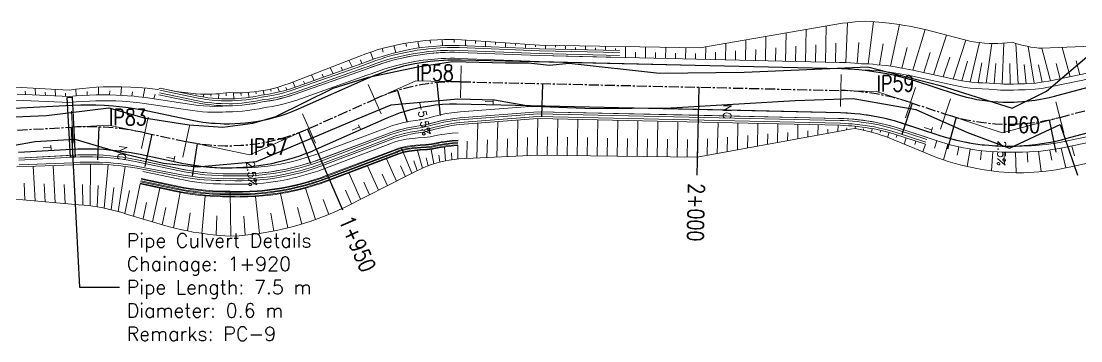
# Model space of a CAD drawing. Extents: x 337736 to 342003, y 3067251 to 3069533.
# Drawn here: x 339332.7 to 339465, y 3068164.4 to 3068204.3 of the extents above; entities that cross this region are included whole.
import ezdxf
from ezdxf.enums import TextEntityAlignment as Align

# ---------------------------------------------------------------- set-up
doc = ezdxf.new("R2010")
doc.units = 0
doc.header["$MEASUREMENT"] = 0
doc.linetypes.add('Center', pattern=[2, 1.25, -0.25, 0.25, -0.25])
for name, color, linetype, lineweight in [('BEC', 3, 'Continuous', 13), ('BES', 3, 'Continuous', 13), ('Breast Wall', 6, 'Continuous', 9), ('CFHatchLines', 4, 'Continuous', 0), ('Chainage', 7, 'Continuous', 25), ('Drain', 3, 'Continuous', 9), ('IP_Line', 150, 'Continuous', 9), ('LeftRoadExtreme', 7, 'Continuous', 13), ('PC_Callout', 6, 'Continuous', 30), ('PipeCulvert', 6, 'Continuous', 30), ('RC', 9, 'Center', 30), ('RightRoadExtreme', 7, 'Continuous', 13), ('Road Width', 6, 'Continuous', 25), ('Shoulder', 30, 'Continuous', 15)]:
    doc.layers.add(name, color=color, linetype=linetype, lineweight=lineweight)
for name, color, linetype in [('IPName', 7, 'Continuous'), ('RoadEdge', 51, 'Continuous'), ('Super-Elevation', 1, 'Continuous')]:
    doc.layers.add(name, color=color, linetype=linetype)
doc.styles.get("Standard").update_dxf_attribs({"font": 'simplex.shx'})
doc.dimstyles.new('Dimension_PC_Callout', dxfattribs={"dimtxt": 1.75, "dimasz": 1.75, "dimexe": 0.18, "dimexo": 0.0625, "dimgap": 0.875, "dimtad": 0, "dimdec": 4, "dimzin": 0, "dimdsep": 46, "dimtxsty": 'Standard', "dimcen": 0.09, "dimadec": 0, "dimazin": 0, "dimtfac": 1, "dimtdec": 4, "dimtofl": 0, "dimtmove": 0, "dimatfit": 3, "dimfxl": 1, "dimtolj": 1, "dimtzin": 0, "dimarcsym": 0})

msp = doc.modelspace()

# ---------------------------------------------------------------- linework, layer by layer
at = {"layer": 'BEC'}
for points in [[(339387.65, 3068198.78), (339387.56, 3068194.78)], [(339435.1, 3068197.69), (339435, 3068193.69)], [(339376.03, 3068196.44), (339377.66, 3068192.79)], [(339444.38, 3068196.08), (339443.13, 3068192.29)], [(339448.77, 3068194.64), (339447.51, 3068190.84)], [(339461.9, 3068194.26), (339462.93, 3068190.39)], [(339338.95, 3068193.11), (339339.16, 3068189.11)], [(339348.52, 3068192.37), (339347.7, 3068188.45)], [(339367.81, 3068192.78), (339369.43, 3068189.12)], [(339353.7, 3068191.28), (339352.88, 3068187.36)]]:
    msp.add_lwpolyline(points, dxfattribs=at)
at = {"layer": 'BES'}
for points in [[(339387.65, 3068198.78), (339387.56, 3068194.78)], [(339435.1, 3068197.69), (339435, 3068193.69)], [(339376.03, 3068196.44), (339377.66, 3068192.79)], [(339444.38, 3068196.08), (339443.13, 3068192.29)], [(339448.77, 3068194.64), (339447.51, 3068190.84)], [(339461.9, 3068194.26), (339462.93, 3068190.39)], [(339338.95, 3068193.11), (339339.16, 3068189.11)], [(339348.52, 3068192.37), (339347.7, 3068188.45)], [(339367.81, 3068192.78), (339369.43, 3068189.12)], [(339353.7, 3068191.28), (339352.88, 3068187.36)]]:
    msp.add_lwpolyline(points, dxfattribs=at)
at = {"layer": 'Breast Wall'}
for points in [[(339347.86, 3068185.57), (339352.27, 3068184.64), (339353.14, 3068184.47), (339353.72, 3068184.37), (339354.61, 3068184.24), (339355.2, 3068184.17), (339355.79, 3068184.11), (339356.68, 3068184.05), (339357.58, 3068184.01), (339358.17, 3068184), (339358.77, 3068184), (339359.36, 3068183.98), (339360.26, 3068183.98), (339361.16, 3068184), (339362.05, 3068184.05), (339362.95, 3068184.13), (339363.55, 3068184.2), (339364.44, 3068184.32), (339365.03, 3068184.42), (339365.92, 3068184.59), (339366.51, 3068184.72), (339367.1, 3068184.85), (339367.69, 3068185.01), (339368.56, 3068185.26), (339369.14, 3068185.44), (339369.72, 3068185.63), (339370.29, 3068185.83), (339379.05, 3068189.14), (339379.28, 3068189.23), (339379.82, 3068189.41), (339380.2, 3068189.49), (339380.77, 3068189.59), (339381.52, 3068189.7), (339382.28, 3068189.77), (339383.03, 3068189.82), (339383.77, 3068189.91), (339384.67, 3068190.1), (339385.22, 3068190.19), (339385.58, 3068190.25), (339386.14, 3068190.31), (339386.51, 3068190.35), (339387.25, 3068190.4)], [(339347.53, 3068184.01), (339351.94, 3068183.08), (339352.85, 3068182.9), (339353.47, 3068182.8), (339354.4, 3068182.66), (339355.03, 3068182.59), (339355.65, 3068182.53), (339356.28, 3068182.48), (339357.22, 3068182.43), (339357.84, 3068182.41), (339358.78, 3068182.4), (339359.41, 3068182.39), (339360.04, 3068182.38), (339360.99, 3068182.4), (339361.93, 3068182.45), (339362.88, 3068182.53), (339363.5, 3068182.59), (339364.45, 3068182.71), (339365.07, 3068182.81), (339365.7, 3068182.92), (339366.63, 3068183.11), (339367.25, 3068183.25), (339368.17, 3068183.49), (339368.79, 3068183.66), (339369.4, 3068183.85), (339370.01, 3068184.05), (339370.91, 3068184.37), (339379.92, 3068187.77), (339380.42, 3068187.94), (339381.12, 3068188.06), (339381.82, 3068188.16), (339382.51, 3068188.22), (339383.38, 3068188.26), (339384.05, 3068188.34), (339384.87, 3068188.52), (339385.54, 3068188.63), (339385.88, 3068188.68), (339386.38, 3068188.74), (339386.72, 3068188.77), (339387.23, 3068188.81)], [(339347.55, 3068184.11), (339352.26, 3068183.12), (339352.87, 3068183), (339353.49, 3068182.9), (339354.41, 3068182.76), (339355.04, 3068182.69), (339355.66, 3068182.63), (339356.59, 3068182.56), (339357.53, 3068182.52), (339360.04, 3068182.48), (339360.98, 3068182.5), (339361.92, 3068182.55), (339362.86, 3068182.62), (339363.49, 3068182.69), (339364.43, 3068182.81), (339365.05, 3068182.91), (339365.67, 3068183.02), (339366.6, 3068183.21), (339367.53, 3068183.42), (339368.15, 3068183.58), (339368.76, 3068183.76), (339369.36, 3068183.94), (339370.27, 3068184.24), (339370.87, 3068184.46), (339379.66, 3068187.78), (339380.05, 3068187.92), (339380.39, 3068188.03), (339381.09, 3068188.16), (339381.79, 3068188.25), (339382.48, 3068188.32), (339383.35, 3068188.36), (339384.03, 3068188.44), (339384.86, 3068188.62), (339385.7, 3068188.76), (339386.55, 3068188.86), (339387.23, 3068188.9)], [(339347.59, 3068184.3), (339352, 3068183.38), (339352.91, 3068183.2), (339353.52, 3068183.09), (339354.44, 3068182.96), (339355.06, 3068182.88), (339355.68, 3068182.82), (339356.61, 3068182.75), (339357.54, 3068182.71), (339358.16, 3068182.7), (339358.78, 3068182.7), (339359.71, 3068182.68), (339360.34, 3068182.69), (339361.27, 3068182.71), (339361.9, 3068182.75), (339362.83, 3068182.82), (339363.77, 3068182.92), (339364.39, 3068183.01), (339365.32, 3068183.16), (339366.24, 3068183.33), (339366.86, 3068183.47), (339367.78, 3068183.69), (339368.39, 3068183.86), (339368.99, 3068184.04), (339369.6, 3068184.23), (339370.2, 3068184.43), (339370.79, 3068184.64), (339379.58, 3068187.96), (339379.8, 3068188.05), (339380.31, 3068188.21), (339381.02, 3068188.34), (339381.73, 3068188.44), (339382.61, 3068188.52), (339383.31, 3068188.55), (339383.99, 3068188.63), (339384.83, 3068188.81), (339385.17, 3068188.88), (339385.68, 3068188.96), (339386.03, 3068189), (339386.54, 3068189.06), (339387.23, 3068189.1)], [(339347.62, 3068184.4), (339352.02, 3068183.47), (339352.92, 3068183.29), (339353.53, 3068183.19), (339354.15, 3068183.1), (339355.07, 3068182.98), (339355.68, 3068182.92), (339356.61, 3068182.85), (339357.54, 3068182.81), (339358.16, 3068182.8), (339358.78, 3068182.8), (339359.4, 3068182.79), (339360.33, 3068182.79), (339361.27, 3068182.81), (339362.2, 3068182.87), (339363.13, 3068182.95), (339363.75, 3068183.02), (339364.37, 3068183.11), (339364.99, 3068183.2), (339365.91, 3068183.37), (339366.53, 3068183.5), (339367.14, 3068183.64), (339367.75, 3068183.79), (339368.36, 3068183.95), (339369.26, 3068184.22), (339369.86, 3068184.42), (339370.75, 3068184.73), (339379.3, 3068187.96), (339379.76, 3068188.14), (339380.27, 3068188.31), (339380.98, 3068188.44), (339381.52, 3068188.51), (339381.87, 3068188.56), (339382.58, 3068188.62), (339383.29, 3068188.65), (339383.98, 3068188.73), (339384.48, 3068188.84), (339384.99, 3068188.94), (339385.85, 3068189.08), (339386.54, 3068189.15), (339387.23, 3068189.2)], [(339347.66, 3068184.6), (339352.06, 3068183.67), (339352.96, 3068183.49), (339353.57, 3068183.39), (339354.17, 3068183.3), (339354.78, 3068183.22), (339355.7, 3068183.12), (339356.62, 3068183.05), (339357.55, 3068183.01), (339358.16, 3068183), (339358.78, 3068183), (339359.7, 3068182.98), (339360.32, 3068182.98), (339361.25, 3068183.01), (339362.17, 3068183.06), (339362.79, 3068183.12), (339363.72, 3068183.22), (339364.64, 3068183.35), (339365.25, 3068183.45), (339365.87, 3068183.56), (339366.48, 3068183.69), (339367.39, 3068183.9), (339367.99, 3068184.06), (339368.89, 3068184.32), (339369.49, 3068184.5), (339370.09, 3068184.71), (339370.68, 3068184.92), (339379.45, 3068188.23), (339379.68, 3068188.32), (339380.2, 3068188.49), (339380.92, 3068188.62), (339381.46, 3068188.7), (339381.82, 3068188.75), (339382.53, 3068188.81), (339383.25, 3068188.85), (339383.94, 3068188.93), (339384.45, 3068189.04), (339384.97, 3068189.14), (339385.31, 3068189.2), (339385.83, 3068189.28), (339386.53, 3068189.35), (339387.24, 3068189.4)], [(339347.68, 3068184.69), (339351.84, 3068183.82), (339352.98, 3068183.59), (339353.58, 3068183.49), (339354.19, 3068183.4), (339354.8, 3068183.32), (339355.71, 3068183.22), (339356.63, 3068183.15), (339357.55, 3068183.11), (339358.16, 3068183.1), (339358.78, 3068183.1), (339359.39, 3068183.08), (339360.31, 3068183.08), (339361.24, 3068183.11), (339362.16, 3068183.16), (339362.78, 3068183.21), (339363.7, 3068183.32), (339364.62, 3068183.44), (339365.23, 3068183.55), (339365.84, 3068183.66), (339366.45, 3068183.79), (339367.36, 3068184), (339367.96, 3068184.15), (339368.56, 3068184.32), (339369.46, 3068184.6), (339370.05, 3068184.8), (339370.64, 3068185.01), (339379.41, 3068188.33), (339379.81, 3068188.47), (339380.16, 3068188.58), (339380.88, 3068188.72), (339381.61, 3068188.82), (339381.97, 3068188.86), (339382.51, 3068188.91), (339383.22, 3068188.94), (339383.92, 3068189.02), (339384.78, 3068189.21), (339385.13, 3068189.27), (339385.83, 3068189.38), (339386.53, 3068189.45), (339387.24, 3068189.5)]]:
    msp.add_lwpolyline(points, dxfattribs=at)
at = {"layer": 'CFHatchLines'}
for p, q in [((339433.14, 3068199.23), (339433.25, 3068203.74)), ((339435.7, 3068199.17), (339435.9, 3068204.16)), ((339438.49, 3068199), (339439.15, 3068204.29)), ((339441.28, 3068198.72), (339442.38, 3068203.93)), ((339385.31, 3068201.28), (339385.27, 3068202.04)), ((339386.78, 3068201.68), (339386.78, 3068202.04)), ((339425.64, 3068199.4), (339425.71, 3068202.45)), ((339428.14, 3068199.35), (339428.22, 3068202.88)), ((339430.64, 3068199.29), (339430.73, 3068203.31)), ((339444.07, 3068198.23), (339445.58, 3068203.29)), ((339446.63, 3068197.66), (339448.27, 3068202.61)), ((339377.89, 3068200.48), (339377.75, 3068200.92)), ((339379.46, 3068200.43), (339379.23, 3068201.3)), ((339380.82, 3068201.18), (339380.73, 3068201.6)), ((339382.37, 3068201), (339382.24, 3068201.82)), ((339383.79, 3068201.58), (339383.75, 3068201.97)), ((339388.18, 3068201.27), (339388.19, 3068201.97)), ((339389.43, 3068201.56), (339389.44, 3068201.89)), ((339390.67, 3068201.17), (339390.69, 3068201.81)), ((339391.93, 3068201.42), (339391.94, 3068201.73)), ((339393.17, 3068201.07), (339393.19, 3068201.65)), ((339394.43, 3068201.29), (339394.43, 3068201.56)), ((339395.67, 3068200.97), (339395.68, 3068201.48)), ((339396.93, 3068201.16), (339396.93, 3068201.4)), ((339398.17, 3068200.89), (339398.18, 3068201.35)), ((339399.43, 3068201.1), (339399.43, 3068201.33)), ((339400.67, 3068200.83), (339400.68, 3068201.31)), ((339401.92, 3068200.8), (339401.93, 3068201.05)), ((339403.17, 3068200.77), (339403.18, 3068201.27)), ((339404.42, 3068200.74), (339404.42, 3068201)), ((339405.67, 3068200.71), (339405.68, 3068201.23)), ((339406.92, 3068200.69), (339406.92, 3068200.95)), ((339408.15, 3068199.81), (339408.18, 3068201.19)), ((339410.65, 3068199.75), (339410.68, 3068201.15)), ((339413.15, 3068199.69), (339413.18, 3068201.1)), ((339415.65, 3068199.63), (339415.68, 3068201.06)), ((339418.15, 3068199.58), (339418.18, 3068201.16)), ((339420.65, 3068199.52), (339420.69, 3068201.59)), ((339423.15, 3068199.46), (339423.2, 3068202.02)), ((339424.39, 3068199.43), (339424.43, 3068200.83)), ((339426.89, 3068199.38), (339426.93, 3068201.02)), ((339429.39, 3068199.32), (339429.44, 3068201.21)), ((339431.89, 3068199.26), (339431.94, 3068201.39)), ((339434.39, 3068199.2), (339434.45, 3068201.58)), ((339437.09, 3068199.08), (339437.31, 3068201.69)), ((339439.89, 3068198.89), (339440.33, 3068201.52)), ((339442.68, 3068198.49), (339443.33, 3068201.07)), ((339449.09, 3068197.12), (339450.69, 3068201.99)), ((339451.2, 3068196.75), (339452.39, 3068201.67)), ((339453.22, 3068196.62), (339453.91, 3068201.56)), ((339455.22, 3068196.5), (339455.41, 3068201.6)), ((339457.22, 3068196.52), (339456.91, 3068201.57)), ((339459.23, 3068196.6), (339458.48, 3068201.18)), ((339461.24, 3068196.89), (339460.16, 3068200.97)), ((339463.7, 3068197.4), (339462.72, 3068201.07)), ((339374, 3068198.63), (339373.62, 3068199.47)), ((339375.23, 3068199.06), (339375.04, 3068199.51)), ((339376.63, 3068199.57), (339376.29, 3068200.47)), ((339409.4, 3068199.78), (339409.41, 3068200.47)), ((339411.9, 3068199.72), (339411.91, 3068200.42)), ((339414.4, 3068199.66), (339414.41, 3068200.37)), ((339416.9, 3068199.6), (339416.91, 3068200.32)), ((339419.4, 3068199.55), (339419.42, 3068200.46)), ((339421.9, 3068199.49), (339421.92, 3068200.65)), ((339445.41, 3068197.94), (339446.23, 3068200.43)), ((339447.86, 3068197.39), (339448.67, 3068199.84)), ((339371.64, 3068197.79), (339371.29, 3068198.57)), ((339372.82, 3068198.21), (339372.64, 3068198.61)), ((339450.18, 3068196.9), (339450.9, 3068199.34)), ((339452.21, 3068196.66), (339452.68, 3068199.13)), ((339454.22, 3068196.56), (339454.44, 3068199.06)), ((339456.22, 3068196.48), (339456.19, 3068199.08)), ((339458.22, 3068196.54), (339457.95, 3068198.94)), ((339460.23, 3068196.72), (339459.77, 3068198.89)), ((339462.47, 3068197.15), (339461.95, 3068199.08)), ((339464.92, 3068197.65), (339464.46, 3068199.39)), ((339366.91, 3068196.11), (339366.62, 3068196.76)), ((339368.09, 3068196.53), (339367.94, 3068196.87)), ((339369.27, 3068196.95), (339368.95, 3068197.66)), ((339370.45, 3068197.37), (339370.29, 3068197.74)), ((339333.2, 3068195.19), (339333.17, 3068195.61)), ((339334.45, 3068195.13), (339334.41, 3068195.96)), ((339335.71, 3068195.07), (339335.68, 3068195.48)), ((339336.96, 3068195.01), (339336.92, 3068195.83)), ((339339.53, 3068195.01), (339339.5, 3068195.85)), ((339340.92, 3068195.11), (339340.92, 3068195.56)), ((339342.31, 3068195.15), (339342.35, 3068196.1)), ((339343.71, 3068195.15), (339343.74, 3068195.65)), ((339345.11, 3068195.1), (339345.22, 3068196.15)), ((339346.51, 3068195), (339346.58, 3068195.54)), ((339347.9, 3068194.84), (339348.11, 3068195.98)), ((339350.79, 3068195.82), (339350.79, 3068195.82)), ((339352.01, 3068195.57), (339352.01, 3068195.57)), ((339353.23, 3068195.31), (339353.26, 3068195.43)), ((339361.13, 3068194.82), (339361.04, 3068195.45)), ((339362.02, 3068195.26), (339361.97, 3068195.55)), ((339363.02, 3068195.14), (339362.89, 3068195.69)), ((339363.89, 3068195.59), (339363.8, 3068195.87)), ((339364.92, 3068195.51), (339364.71, 3068196.1)), ((339365.87, 3068195.76), (339365.74, 3068196.07)), ((339338.21, 3068194.95), (339338.19, 3068195.36)), ((339349.26, 3068194.65), (339349.39, 3068195.24)), ((339354.48, 3068195.17), (339354.51, 3068195.29)), ((339355.41, 3068194.87), (339355.47, 3068195.24)), ((339356.38, 3068194.99), (339356.41, 3068195.24)), ((339357.31, 3068194.67), (339357.35, 3068195.29)), ((339358.27, 3068195.02), (339358.27, 3068195.38)), ((339359.22, 3068194.65), (339359.19, 3068195.41)), ((339360.15, 3068195.06), (339360.12, 3068195.41)), ((339389.71, 3068191.6), (339389.61, 3068187.27)), ((339392.21, 3068191.79), (339392.11, 3068187.39)), ((339394.72, 3068191.98), (339394.61, 3068187.51)), ((339397.22, 3068192.18), (339397.12, 3068187.63)), ((339399.72, 3068192.12), (339399.62, 3068187.6)), ((339402.22, 3068192.07), (339402.12, 3068187.57)), ((339404.72, 3068192.02), (339404.62, 3068187.54)), ((339407.22, 3068191.96), (339407.12, 3068187.5)), ((339409.72, 3068191.91), (339409.61, 3068187.47)), ((339412.22, 3068191.85), (339412.11, 3068187.44)), ((339414.72, 3068191.8), (339414.61, 3068187.41)), ((339417.22, 3068191.75), (339417.11, 3068187.37)), ((339419.72, 3068191.69), (339419.63, 3068187.83)), ((339422.21, 3068191.63), (339422.14, 3068188.28)), ((339424.71, 3068191.57), (339424.65, 3068188.74)), ((339427.21, 3068191.52), (339427.16, 3068189.19)), ((339429.71, 3068191.46), (339429.67, 3068189.65)), ((339425.93, 3068190.26), (339425.9, 3068188.97)), ((339428.44, 3068190.45), (339428.41, 3068189.42)), ((339430.94, 3068190.65), (339430.93, 3068189.88)), ((339432.21, 3068191.4), (339432.18, 3068190.1)), ((339433.45, 3068190.85), (339433.44, 3068190.33)), ((339434.71, 3068191.34), (339434.69, 3068190.56)), ((339435.8, 3068191.04), (339435.78, 3068190.78)), ((339436.88, 3068191.22), (339436.85, 3068190.95)), ((339437.91, 3068190.91), (339437.89, 3068190.73)), ((339438.99, 3068190.92), (339438.91, 3068190.48)), ((339440.04, 3068190.71), (339439.98, 3068190.44)), ((339441.08, 3068190.45), (339440.91, 3068189.83)), ((339442.1, 3068190.15), (339441.99, 3068189.8)), ((339387.23, 3068188.81), (339387.21, 3068187.15)), ((339388.4, 3068189.36), (339388.35, 3068187.21)), ((339390.91, 3068189.51), (339390.86, 3068187.33)), ((339393.41, 3068189.67), (339393.36, 3068187.45)), ((339395.92, 3068189.83), (339395.86, 3068187.57)), ((339398.42, 3068189.88), (339398.37, 3068187.62)), ((339400.92, 3068189.84), (339400.87, 3068187.59)), ((339403.42, 3068189.8), (339403.37, 3068187.55)), ((339405.92, 3068189.75), (339405.87, 3068187.52)), ((339408.42, 3068189.71), (339408.36, 3068187.49)), ((339410.92, 3068189.67), (339410.86, 3068187.46)), ((339413.42, 3068189.62), (339413.36, 3068187.42)), ((339415.92, 3068189.58), (339415.86, 3068187.39)), ((339418.42, 3068189.66), (339418.37, 3068187.6)), ((339420.92, 3068189.86), (339420.88, 3068188.06)), ((339423.43, 3068190.06), (339423.39, 3068188.51)), ((339443.24, 3068189.77), (339442.98, 3068188.99)), ((339444.43, 3068189.38), (339444.29, 3068188.95)), ((339445.62, 3068188.99), (339445.3, 3068188.03)), ((339447.07, 3068189.41), (339446.77, 3068188.48)), ((339448.44, 3068189), (339447.9, 3068187.03)), ((339380.2, 3068188.49), (339381.48, 3068185.35)), ((339382.16, 3068188.19), (339382.81, 3068186)), ((339383.88, 3068188.32), (339384.22, 3068186.53)), ((339384.83, 3068187.61), (339384.95, 3068186.74)), ((339385.54, 3068188.63), (339385.69, 3068186.91)), ((339386.41, 3068187.9), (339386.45, 3068187.05)), ((339449.82, 3068188.65), (339449.59, 3068187.61)), ((339451.22, 3068188.38), (339450.85, 3068186.19)), ((339452.63, 3068188.18), (339452.49, 3068187.03)), ((339454.05, 3068188.05), (339453.89, 3068185.64)), ((339455.47, 3068187.98), (339455.45, 3068186.73)), ((339456.9, 3068188), (339456.98, 3068185.4)), ((339458.33, 3068188.01), (339458.43, 3068186.72)), ((339459.75, 3068188.1), (339460.09, 3068185.55)), ((339461.18, 3068188.25), (339461.41, 3068187)), ((339462.6, 3068188.48), (339463.18, 3068186.01)), ((339463.93, 3068188.75), (339464.26, 3068187.54)), ((339334.17, 3068186.23), (339334.4, 3068181.89)), ((339336.67, 3068186.32), (339336.91, 3068181.67)), ((339339.16, 3068186.41), (339339.43, 3068181.45)), ((339341.35, 3068186.5), (339341.27, 3068181.28)), ((339343.52, 3068186.44), (339343.04, 3068180.99)), ((339345.68, 3068186.21), (339344.78, 3068180.57)), ((339375.95, 3068186.27), (339377.3, 3068183.23)), ((339378.29, 3068187.16), (339379.54, 3068184.36)), ((339380.06, 3068186.26), (339380.66, 3068184.92)), ((339381.72, 3068186.89), (339382.14, 3068185.69)), ((339383.27, 3068187.27), (339383.51, 3068186.28)), ((339373.61, 3068185.39), (339375.07, 3068182.11)), ((339377.77, 3068185.25), (339378.42, 3068183.79)), ((339333.03, 3068184.1), (339333.14, 3068182)), ((339335.53, 3068184.03), (339335.65, 3068181.78)), ((339338.04, 3068183.96), (339338.17, 3068181.56)), ((339340.32, 3068183.93), (339340.37, 3068181.38)), ((339342.3, 3068183.82), (339342.16, 3068181.15)), ((339344.26, 3068183.57), (339343.92, 3068180.8)), ((339347.53, 3068184.01), (339346.69, 3068180)), ((339371.21, 3068184.48), (339372.75, 3068180.94)), ((339375.48, 3068184.25), (339376.19, 3068182.67)), ((339346.19, 3068183.18), (339345.63, 3068180.32)), ((339349.98, 3068183.5), (339349.09, 3068179.28)), ((339352.54, 3068182.96), (339351.7, 3068178.53)), ((339355.65, 3068182.53), (339355.23, 3068177.83)), ((339358.78, 3068183), (339358.84, 3068177.49)), ((339361.93, 3068182.45), (339362.45, 3068177.83)), ((339365.07, 3068182.81), (339365.99, 3068178.52)), ((339368.17, 3068183.49), (339369.44, 3068179.57)), ((339373.19, 3068183.24), (339373.95, 3068181.54)), ((339348.32, 3068181.7), (339347.89, 3068179.64)), ((339350.75, 3068181.08), (339350.3, 3068178.92)), ((339367.18, 3068181.06), (339367.73, 3068179)), ((339370.41, 3068182.08), (339371.11, 3068180.21)), ((339353.77, 3068180.42), (339353.45, 3068178.14)), ((339357.12, 3068180.02), (339357.03, 3068177.62)), ((339360.5, 3068180), (339360.65, 3068177.62)), ((339363.87, 3068180.36), (339364.23, 3068178.13))]:
    msp.add_line(p, q, dxfattribs=at)
at = {"layer": 'Chainage'}
for p, q in [((339417.32, 3068196.09), (339417.06, 3068185.1)), ((339368.43, 3068190.86), (339372.82, 3068180.78))]:
    msp.add_line(p, q, dxfattribs=at)
at = {"layer": 'Drain'}
for points in [[(339350, 3068195.73), (339354.79, 3068194.73), (339355.37, 3068194.63), (339355.75, 3068194.57), (339356.52, 3068194.48), (339357.1, 3068194.43), (339357.68, 3068194.4), (339357.88, 3068194.4), (339358.27, 3068194.41), (339358.65, 3068194.38), (339359.04, 3068194.39), (339359.62, 3068194.42), (339360.2, 3068194.46), (339360.78, 3068194.52), (339361.36, 3068194.6), (339361.93, 3068194.7), (339362.69, 3068194.85), (339363.47, 3068194.96), (339364.24, 3068195.1), (339364.62, 3068195.18), (339365.2, 3068195.32), (339365.58, 3068195.42), (339366.15, 3068195.59), (339366.54, 3068195.72), (339375.33, 3068198.83), (339375.89, 3068199.03), (339376.44, 3068199.24), (339376.99, 3068199.44), (339377.55, 3068199.62), (339378.11, 3068199.8), (339378.96, 3068200.04), (339379.53, 3068200.19), (339380.1, 3068200.33), (339380.67, 3068200.45), (339381.54, 3068200.62), (339382.12, 3068200.71), (339382.99, 3068200.83), (339383.57, 3068200.9), (339384.45, 3068200.98), (339385.03, 3068201.02), (339385.91, 3068201.05), (339386.5, 3068201.06), (339387.37, 3068201.05), (339397.41, 3068200.65), (339407.41, 3068200.42)], [(339350.05, 3068195.98), (339354.84, 3068194.97), (339355.6, 3068194.84), (339355.97, 3068194.79), (339356.55, 3068194.73), (339357.12, 3068194.68), (339357.69, 3068194.65), (339357.88, 3068194.65), (339358.27, 3068194.66), (339358.65, 3068194.63), (339358.84, 3068194.64), (339359.41, 3068194.66), (339360.18, 3068194.71), (339360.75, 3068194.77), (339361.32, 3068194.85), (339361.89, 3068194.94), (339362.64, 3068195.1), (339363.4, 3068195.2), (339364.16, 3068195.34), (339364.73, 3068195.46), (339365.11, 3068195.56), (339365.49, 3068195.66), (339366.05, 3068195.82), (339366.67, 3068196.03), (339375.23, 3068199.06), (339375.79, 3068199.26), (339376.35, 3068199.47), (339376.91, 3068199.67), (339377.75, 3068199.95), (339378.6, 3068200.2), (339379.18, 3068200.36), (339380.04, 3068200.57), (339380.62, 3068200.69), (339381.2, 3068200.81), (339382.08, 3068200.96), (339382.66, 3068201.04), (339383.54, 3068201.15), (339384.13, 3068201.2), (339385.02, 3068201.27), (339385.6, 3068201.29), (339386.49, 3068201.31), (339387.38, 3068201.3), (339397.42, 3068200.9), (339407.42, 3068200.67)], [(339349.88, 3068195.15), (339354.68, 3068194.14), (339355.08, 3068194.07), (339355.67, 3068193.98), (339356.46, 3068193.88), (339357.06, 3068193.83), (339357.66, 3068193.8), (339357.86, 3068193.79), (339358.26, 3068193.81), (339358.66, 3068193.78), (339359.06, 3068193.79), (339359.66, 3068193.82), (339360.26, 3068193.87), (339360.85, 3068193.93), (339361.45, 3068194.01), (339362.04, 3068194.11), (339362.82, 3068194.27), (339363.62, 3068194.38), (339364.42, 3068194.53), (339365.21, 3068194.71), (339365.6, 3068194.81), (339366.19, 3068194.98), (339366.78, 3068195.17), (339375.57, 3068198.28), (339376.11, 3068198.47), (339376.65, 3068198.68), (339377.2, 3068198.87), (339378.02, 3068199.14), (339378.84, 3068199.39), (339379.4, 3068199.54), (339380.24, 3068199.74), (339380.8, 3068199.87), (339381.37, 3068199.98), (339381.93, 3068200.08), (339382.79, 3068200.2), (339383.64, 3068200.31), (339384.21, 3068200.36), (339384.79, 3068200.4), (339385.65, 3068200.44), (339386.51, 3068200.46), (339387.37, 3068200.45), (339397.4, 3068200.05), (339407.4, 3068199.82)], [(339349.93, 3068195.39), (339354.73, 3068194.38), (339355.51, 3068194.25), (339355.9, 3068194.2), (339356.49, 3068194.13), (339357.08, 3068194.08), (339357.67, 3068194.05), (339357.87, 3068194.04), (339358.26, 3068194.06), (339358.66, 3068194.03), (339359.05, 3068194.04), (339359.64, 3068194.07), (339360.23, 3068194.11), (339360.82, 3068194.18), (339361.41, 3068194.26), (339361.99, 3068194.35), (339362.77, 3068194.51), (339363.56, 3068194.62), (339364.34, 3068194.77), (339364.73, 3068194.85), (339365.32, 3068194.99), (339365.9, 3068195.15), (339366.29, 3068195.27), (339366.92, 3068195.48), (339375.47, 3068198.51), (339376.02, 3068198.7), (339376.56, 3068198.91), (339377.11, 3068199.11), (339377.94, 3068199.38), (339378.77, 3068199.63), (339379.62, 3068199.85), (339380.18, 3068199.98), (339380.75, 3068200.11), (339381.6, 3068200.27), (339382.17, 3068200.37), (339382.75, 3068200.45), (339383.61, 3068200.55), (339384.19, 3068200.61), (339385.06, 3068200.67), (339385.92, 3068200.7), (339386.5, 3068200.71), (339387.37, 3068200.7), (339397.41, 3068200.3), (339407.4, 3068200.07)], [(339332.36, 3068187.25), (339339.34, 3068187.62), (339340.02, 3068187.65), (339340.69, 3068187.66), (339341.36, 3068187.66), (339342.04, 3068187.64), (339342.94, 3068187.59), (339343.84, 3068187.52), (339344.51, 3068187.45), (339345.4, 3068187.34), (339346.29, 3068187.19), (339347.17, 3068187.03), (339353.08, 3068185.79), (339353.65, 3068185.69), (339354.21, 3068185.6), (339355.05, 3068185.48), (339355.91, 3068185.4), (339356.47, 3068185.35), (339357.04, 3068185.32), (339357.9, 3068185.29), (339358.75, 3068185.28), (339359.61, 3068185.26), (339360.18, 3068185.26), (339361.04, 3068185.28), (339361.9, 3068185.33), (339362.76, 3068185.4), (339363.61, 3068185.5), (339364.18, 3068185.58), (339365.04, 3068185.73), (339365.6, 3068185.84), (339366.45, 3068186.02), (339367.29, 3068186.23), (339368.13, 3068186.47), (339368.96, 3068186.73), (339369.51, 3068186.92), (339370.06, 3068187.12), (339378.75, 3068190.4), (339379.33, 3068190.6), (339379.72, 3068190.72), (339380.32, 3068190.87), (339380.91, 3068191.01), (339381.7, 3068191.16), (339382.1, 3068191.23), (339382.7, 3068191.31), (339383.48, 3068191.47), (339384.26, 3068191.69), (339384.65, 3068191.79), (339385.25, 3068191.93), (339386.05, 3068192.08), (339386.86, 3068192.21), (339387.47, 3068192.28), (339397.24, 3068193.03), (339417.98, 3068192.58), (339434.98, 3068192.19), (339435.42, 3068192.17), (339436.08, 3068192.14), (339436.52, 3068192.11), (339437.18, 3068192.04), (339437.62, 3068191.99), (339438.28, 3068191.9), (339438.71, 3068191.83), (339439.37, 3068191.72), (339440.02, 3068191.58), (339440.45, 3068191.49), (339441.3, 3068191.27), (339442.15, 3068191.02), (339445.88, 3068189.8)], [(339332.37, 3068187), (339339.11, 3068187.36), (339340.02, 3068187.4), (339340.91, 3068187.41), (339341.58, 3068187.4), (339342.25, 3068187.38), (339342.92, 3068187.34), (339343.81, 3068187.27), (339344.7, 3068187.18), (339345.58, 3068187.06), (339346.24, 3068186.95), (339347.12, 3068186.78), (339353.04, 3068185.54), (339353.89, 3068185.4), (339354.46, 3068185.31), (339355.03, 3068185.24), (339355.6, 3068185.17), (339356.46, 3068185.1), (339357.32, 3068185.05), (339357.89, 3068185.04), (339358.76, 3068185.03), (339359.62, 3068185.01), (339360.2, 3068185.01), (339361.06, 3068185.04), (339361.93, 3068185.08), (339362.79, 3068185.16), (339363.37, 3068185.22), (339364.23, 3068185.34), (339365.09, 3068185.48), (339365.95, 3068185.65), (339366.8, 3068185.85), (339367.37, 3068185.99), (339368.22, 3068186.23), (339369.05, 3068186.5), (339369.88, 3068186.79), (339378.85, 3068190.18), (339379.43, 3068190.37), (339379.81, 3068190.48), (339380.4, 3068190.64), (339380.98, 3068190.77), (339381.57, 3068190.89), (339381.97, 3068190.95), (339382.75, 3068191.07), (339383.53, 3068191.22), (339384.1, 3068191.39), (339384.68, 3068191.54), (339385.27, 3068191.68), (339385.66, 3068191.76), (339386.26, 3068191.87), (339387.07, 3068191.98), (339387.47, 3068192.03), (339397.23, 3068192.78), (339417.98, 3068192.33), (339434.97, 3068191.94), (339435.41, 3068191.92), (339436.07, 3068191.89), (339436.5, 3068191.86), (339437.16, 3068191.8), (339437.59, 3068191.75), (339438.24, 3068191.66), (339438.89, 3068191.55), (339439.32, 3068191.47), (339439.96, 3068191.34), (339440.39, 3068191.24), (339441.24, 3068191.03), (339442.08, 3068190.79), (339445.8, 3068189.56)], [(339332.12, 3068186.16), (339339.16, 3068186.41), (339340.05, 3068186.47), (339340.91, 3068186.5), (339341.56, 3068186.5), (339342.22, 3068186.49), (339342.86, 3068186.47), (339343.52, 3068186.44), (339344.16, 3068186.38), (339344.81, 3068186.32), (339345.68, 3068186.21), (339346.32, 3068186.12), (339347.18, 3068185.97), (339352.91, 3068184.87), (339353.49, 3068184.77), (339354.07, 3068184.69), (339354.95, 3068184.58), (339355.53, 3068184.53), (339356.41, 3068184.47), (339357, 3068184.44), (339357.59, 3068184.43), (339358.17, 3068184.42), (339358.76, 3068184.43), (339359.35, 3068184.42), (339360.23, 3068184.41), (339361.12, 3068184.44), (339362, 3068184.49), (339362.88, 3068184.56), (339363.47, 3068184.63), (339364.35, 3068184.75), (339365.23, 3068184.9), (339366.11, 3068185.07), (339366.98, 3068185.27), (339367.55, 3068185.42), (339368.41, 3068185.67), (339369.27, 3068185.94), (339370.12, 3068186.24), (339379.1, 3068189.63), (339379.65, 3068189.82), (339379.84, 3068189.87), (339380.41, 3068190.02), (339380.98, 3068190.16), (339381.36, 3068190.24), (339381.93, 3068190.34), (339382.31, 3068190.4), (339382.88, 3068190.48), (339383.63, 3068190.63), (339384.38, 3068190.85), (339384.75, 3068190.95), (339385.32, 3068191.08), (339386.09, 3068191.23), (339386.48, 3068191.3), (339387.06, 3068191.38), (339387.46, 3068191.43), (339397.22, 3068192.18), (339417.72, 3068191.73), (339434.96, 3068191.34), (339435.39, 3068191.33), (339436.03, 3068191.29), (339436.45, 3068191.26), (339437.09, 3068191.2), (339437.73, 3068191.12), (339438.15, 3068191.06), (339438.78, 3068190.96), (339439.21, 3068190.88), (339439.62, 3068190.8), (339440.25, 3068190.66), (339441.08, 3068190.45), (339441.9, 3068190.21), (339445.62, 3068188.99)], [(339332.4, 3068186.42), (339339.15, 3068186.66), (339340.04, 3068186.72), (339340.91, 3068186.75), (339341.79, 3068186.75), (339342.44, 3068186.74), (339343.54, 3068186.68), (339344.19, 3068186.63), (339344.85, 3068186.57), (339345.72, 3068186.46), (339346.37, 3068186.36), (339347.23, 3068186.21), (339352.96, 3068185.12), (339353.82, 3068184.98), (339354.4, 3068184.9), (339354.98, 3068184.83), (339355.56, 3068184.78), (339356.43, 3068184.72), (339357.3, 3068184.68), (339357.89, 3068184.67), (339358.76, 3068184.68), (339359.63, 3068184.66), (339360.51, 3068184.67), (339361.39, 3068184.7), (339362.26, 3068184.76), (339362.85, 3068184.81), (339363.72, 3068184.91), (339364.59, 3068185.04), (339365.46, 3068185.2), (339366.04, 3068185.31), (339366.91, 3068185.51), (339367.48, 3068185.66), (339368.33, 3068185.9), (339368.9, 3068186.08), (339369.46, 3068186.27), (339370.3, 3068186.57), (339379, 3068189.86), (339379.56, 3068190.05), (339379.94, 3068190.16), (339380.51, 3068190.31), (339380.9, 3068190.4), (339381.28, 3068190.48), (339381.86, 3068190.58), (339382.83, 3068190.72), (339383.59, 3068190.88), (339384.34, 3068191.1), (339384.91, 3068191.24), (339385.3, 3068191.33), (339386.08, 3068191.48), (339386.47, 3068191.55), (339387.06, 3068191.63), (339387.46, 3068191.68), (339397.23, 3068192.43), (339417.97, 3068191.98), (339434.97, 3068191.59), (339435.61, 3068191.56), (339436.04, 3068191.54), (339436.47, 3068191.51), (339437.12, 3068191.45), (339437.76, 3068191.37), (339438.19, 3068191.31), (339438.83, 3068191.21), (339439.25, 3068191.13), (339439.89, 3068191), (339440.52, 3068190.85), (339441.14, 3068190.69), (339441.97, 3068190.45), (339445.7, 3068189.23)]]:
    msp.add_lwpolyline(points, dxfattribs=at)
at = {"layer": 'IP_Line'}
for points in [[(339376.85, 3068194.62), (339381.98, 3068196.91), (339387.6, 3068196.78)], [(339435.05, 3068195.69), (339439.52, 3068195.58), (339443.76, 3068194.18)], [(339448.14, 3068192.74), (339455.22, 3068190.4), (339462.42, 3068192.33)], [(339339.06, 3068191.11), (339343.63, 3068191.35), (339348.11, 3068190.41)], [(339353.29, 3068189.32), (339361.22, 3068187.65), (339368.62, 3068190.95)]]:
    msp.add_lwpolyline(points, dxfattribs=at)
at = {"layer": 'LeftRoadExtreme'}
msp.add_lwpolyline([(339331.9, 3068196.1), (339338.67, 3068195.74), (339339.5, 3068195.85), (339340.35, 3068195.95), (339341.2, 3068196.03), (339342.06, 3068196.09), (339342.92, 3068196.13), (339343.78, 3068196.15), (339344.36, 3068196.15), (339345.22, 3068196.15), (339346.37, 3068196.11), (339347.24, 3068196.05), (339348.4, 3068195.96), (339349.76, 3068195.81), (339350.05, 3068195.98), (339352.01, 3068195.57), (339354.51, 3068195.29), (339355.09, 3068195.25), (339355.47, 3068195.24), (339356.03, 3068195.23), (339356.41, 3068195.24), (339356.97, 3068195.26), (339357.35, 3068195.29), (339357.9, 3068195.34), (339358.64, 3068195.43), (339359.19, 3068195.41), (339359.75, 3068195.4), (339360.3, 3068195.41), (339360.67, 3068195.43), (339361.23, 3068195.47), (339361.78, 3068195.52), (339362.33, 3068195.6), (339362.89, 3068195.69), (339363.44, 3068195.79), (339363.8, 3068195.87), (339364.35, 3068196), (339364.89, 3068196.15), (339365.61, 3068196.38), (339366.15, 3068196.58), (339374.85, 3068199.95), (339375.71, 3068200.27), (339376.58, 3068200.57), (339377.16, 3068200.75), (339378.05, 3068201), (339378.64, 3068201.16), (339379.53, 3068201.36), (339380.43, 3068201.54), (339381.03, 3068201.65), (339381.93, 3068201.78), (339382.54, 3068201.86), (339383.14, 3068201.92), (339383.75, 3068201.97), (339384.66, 3068202.02), (339385.57, 3068202.05), (339386.17, 3068202.05), (339386.78, 3068202.04), (339387.69, 3068202), (339397.43, 3068201.37), (339417.43, 3068201.03), (339435.26, 3068204.08), (339435.9, 3068204.16), (339436.87, 3068204.26), (339437.52, 3068204.31), (339438.17, 3068204.35), (339438.82, 3068204.31), (339439.79, 3068204.24), (339441.09, 3068204.1), (339442.38, 3068203.93), (339443.02, 3068203.82), (339443.66, 3068203.71), (339444.62, 3068203.51), (339445.58, 3068203.29), (339451.17, 3068201.87), (339451.62, 3068201.78), (339451.93, 3068201.73), (339452.39, 3068201.67), (339452.99, 3068201.6), (339453.6, 3068201.57), (339454.21, 3068201.55), (339454.66, 3068201.56), (339455.26, 3068201.59), (339455.86, 3068201.64), (339456.45, 3068201.72), (339456.91, 3068201.57), (339457.37, 3068201.44), (339457.84, 3068201.32), (339458.32, 3068201.21), (339458.81, 3068201.12), (339459.3, 3068201.05), (339459.8, 3068200.99), (339460.16, 3068200.97), (339474.75, 3068201.54)], dxfattribs=at)
at = {"layer": 'PipeCulvert'}
msp.add_lwpolyline([(339338.42, 3068194.83), (339339.02, 3068194.86), (339339.41, 3068187.38), (339338.82, 3068187.34), (339338.42, 3068194.83)], dxfattribs=at)
at = {"layer": 'RC', "linetype": 'Center'}
msp.add_lwpolyline([(339332.21, 3068190.75), (339339.06, 3068191.11), (339339.06, 3068191.11, -0.065112), (339348.11, 3068190.41), (339348.11, 3068190.41), (339353.29, 3068189.32), (339353.29, 3068189.32, 0.158021), (339368.62, 3068190.95), (339368.62, 3068190.95), (339376.85, 3068194.62), (339376.85, 3068194.62, -0.111051), (339387.6, 3068196.78), (339387.6, 3068196.78), (339435.05, 3068195.69), (339435.05, 3068195.69, -0.07405), (339443.76, 3068194.18), (339443.76, 3068194.18), (339448.14, 3068192.74), (339448.14, 3068192.74, 0.145852), (339462.42, 3068192.33), (339462.42, 3068192.33), (339478.46, 3068196.6)], format="xyb", dxfattribs=at)
at = {"layer": 'RightRoadExtreme'}
msp.add_lwpolyline([(339331.95, 3068182.08), (339332.89, 3068182.02), (339339.43, 3068181.45), (339339.83, 3068181.42), (339340.55, 3068181.37), (339341.09, 3068181.31), (339341.63, 3068181.23), (339342.16, 3068181.15), (339342.69, 3068181.06), (339343.57, 3068180.88), (339344.09, 3068180.75), (339344.61, 3068180.62), (339345.12, 3068180.48), (339345.97, 3068180.21), (339351.02, 3068178.71), (339351.7, 3068178.53), (339352.75, 3068178.29), (339353.45, 3068178.14), (339354.16, 3068178.01), (339354.87, 3068177.89), (339355.95, 3068177.74), (339356.67, 3068177.65), (339357.39, 3068177.58), (339358.11, 3068177.53), (339358.84, 3068177.49), (339359.92, 3068177.55), (339360.65, 3068177.62), (339361.37, 3068177.69), (339362.45, 3068177.83), (339363.16, 3068177.94), (339363.87, 3068178.06), (339364.58, 3068178.2), (339365.29, 3068178.36), (339366.34, 3068178.61), (339367.38, 3068178.9), (339368.07, 3068179.11), (339368.76, 3068179.33), (339369.77, 3068179.69), (339370.78, 3068180.08), (339371.77, 3068180.5), (339372.75, 3068180.94), (339373.06, 3068181.09), (339381.09, 3068185.14), (339382.01, 3068185.62), (339382.54, 3068185.88), (339382.95, 3068186.06), (339383.37, 3068186.23), (339383.93, 3068186.43), (339384.51, 3068186.62), (339385.1, 3068186.78), (339385.69, 3068186.91), (339386.14, 3068187), (339386.75, 3068187.09), (339387.36, 3068187.16), (339397.12, 3068187.63), (339417.11, 3068187.37), (339434.69, 3068190.56), (339435.78, 3068190.78), (339436.21, 3068190.85), (339436.85, 3068190.95), (339437.68, 3068190.78), (339438.71, 3068190.53), (339439.52, 3068190.3), (339440.12, 3068190.11), (339440.52, 3068189.97), (339441.11, 3068189.76), (339441.69, 3068189.53), (339446.23, 3068187.65), (339447.03, 3068187.33), (339447.9, 3068187.03), (339448.48, 3068186.83), (339449.36, 3068186.57), (339449.95, 3068186.41), (339450.85, 3068186.19), (339451.45, 3068186.05), (339452.05, 3068185.93), (339452.97, 3068185.77), (339453.89, 3068185.64), (339454.81, 3068185.54), (339455.43, 3068185.48), (339456.05, 3068185.44), (339456.98, 3068185.4), (339457.91, 3068185.42), (339458.54, 3068185.44), (339459.16, 3068185.48), (339459.78, 3068185.52), (339460.71, 3068185.62), (339461.33, 3068185.7), (339461.95, 3068185.79), (339462.57, 3068185.9), (339463.18, 3068186.01), (339463.8, 3068186.14), (339478.02, 3068189.29)], dxfattribs=at)
at = {"layer": 'Road Width'}
for points in [[(339331.81, 3068193.49), (339339.03, 3068193.86), (339340.11, 3068193.9), (339340.92, 3068193.91), (339342, 3068193.89), (339343.07, 3068193.85), (339344.15, 3068193.77), (339344.95, 3068193.69), (339345.76, 3068193.6), (339346.56, 3068193.48), (339347.62, 3068193.31), (339348.68, 3068193.1), (339354.04, 3068191.97), (339354.7, 3068191.85), (339355.36, 3068191.75), (339355.8, 3068191.69), (339356.46, 3068191.62), (339356.9, 3068191.59), (339357.57, 3068191.55), (339358.02, 3068191.54), (339358.68, 3068191.53), (339359.35, 3068191.55), (339360.02, 3068191.59), (339360.68, 3068191.65), (339361.35, 3068191.72), (339362.01, 3068191.82), (339362.88, 3068191.98), (339363.53, 3068192.12), (339364.4, 3068192.34), (339365.04, 3068192.53), (339365.88, 3068192.81), (339366.51, 3068193.05), (339367.33, 3068193.38), (339375.76, 3068197.14), (339376.27, 3068197.36), (339376.78, 3068197.57), (339377.56, 3068197.87), (339378.35, 3068198.14), (339379.14, 3068198.39), (339379.94, 3068198.61), (339380.48, 3068198.75), (339381.02, 3068198.88), (339381.84, 3068199.04), (339382.38, 3068199.14), (339382.93, 3068199.23), (339383.76, 3068199.34), (339384.31, 3068199.4), (339384.86, 3068199.45), (339385.41, 3068199.49), (339385.97, 3068199.51), (339386.52, 3068199.53), (339387.08, 3068199.53), (339387.63, 3068199.53), (339435.13, 3068198.44), (339435.94, 3068198.41), (339436.76, 3068198.36), (339437.3, 3068198.31), (339438.12, 3068198.23), (339438.66, 3068198.16), (339439.47, 3068198.04), (339440.01, 3068197.95), (339440.81, 3068197.8), (339441.61, 3068197.63), (339442.41, 3068197.44), (339443.2, 3068197.23), (339444.25, 3068196.92), (339449.45, 3068195.21), (339450.31, 3068194.96), (339450.74, 3068194.86), (339451.39, 3068194.71), (339452.04, 3068194.58), (339452.7, 3068194.47), (339453.36, 3068194.38), (339454.03, 3068194.32), (339454.69, 3068194.27), (339455.36, 3068194.24), (339456.03, 3068194.23), (339456.69, 3068194.24), (339457.14, 3068194.26), (339457.8, 3068194.31), (339458.25, 3068194.35), (339458.91, 3068194.43), (339459.35, 3068194.49), (339460.01, 3068194.6), (339460.45, 3068194.69), (339461.1, 3068194.83), (339461.75, 3068194.99), (339477.95, 3068199.31)], [(339332.32, 3068188), (339339.76, 3068188.39), (339340.45, 3068188.41), (339341.38, 3068188.41), (339342.07, 3068188.39), (339342.99, 3068188.34), (339343.68, 3068188.29), (339344.59, 3068188.2), (339345.51, 3068188.08), (339346.42, 3068187.93), (339347.55, 3068187.72), (339352.95, 3068186.58), (339353.77, 3068186.43), (339354.32, 3068186.34), (339354.87, 3068186.26), (339355.42, 3068186.2), (339356.25, 3068186.12), (339356.8, 3068186.08), (339357.63, 3068186.04), (339358.19, 3068186.03), (339359.02, 3068186.04), (339359.58, 3068186.06), (339360.41, 3068186.1), (339361.24, 3068186.17), (339362.06, 3068186.27), (339362.89, 3068186.39), (339363.43, 3068186.49), (339363.98, 3068186.59), (339364.79, 3068186.77), (339365.6, 3068186.97), (339366.4, 3068187.2), (339366.93, 3068187.36), (339367.46, 3068187.54), (339367.98, 3068187.72), (339368.5, 3068187.92), (339369.01, 3068188.13), (339369.53, 3068188.34), (339378.4, 3068192.29), (339378.81, 3068192.46), (339379.44, 3068192.7), (339380.07, 3068192.92), (339380.7, 3068193.12), (339381.35, 3068193.3), (339382.21, 3068193.51), (339382.87, 3068193.64), (339383.74, 3068193.79), (339384.4, 3068193.88), (339385.29, 3068193.97), (339386.18, 3068194.02), (339387.07, 3068194.03), (339435, 3068192.94), (339435.68, 3068192.91), (339436.36, 3068192.87), (339436.81, 3068192.83), (339437.49, 3068192.76), (339437.94, 3068192.71), (339438.61, 3068192.61), (339439.06, 3068192.54), (339439.73, 3068192.41), (339440.4, 3068192.27), (339441.06, 3068192.11), (339441.72, 3068191.93), (339442.59, 3068191.67), (339447.31, 3068190.12), (339448.1, 3068189.87), (339448.64, 3068189.72), (339449.17, 3068189.58), (339449.71, 3068189.45), (339450.53, 3068189.27), (339451.07, 3068189.17), (339451.89, 3068189.03), (339452.72, 3068188.92), (339453.55, 3068188.84), (339454.38, 3068188.78), (339455.21, 3068188.74), (339456.04, 3068188.73), (339456.87, 3068188.75), (339457.43, 3068188.77), (339457.98, 3068188.8), (339458.53, 3068188.85), (339459.36, 3068188.94), (339459.91, 3068189.01), (339460.73, 3068189.14), (339461.28, 3068189.24), (339462.09, 3068189.41), (339462.63, 3068189.54), (339463.17, 3068189.68), (339479.33, 3068193.99)]]:
    msp.add_lwpolyline(points, dxfattribs=at)
at = {"layer": 'RoadEdge'}
for points in [[(339329.82, 3068192.31, 1435.24), (339335.84, 3068192.56, 1434.98), (339343.64, 3068193.52, 1434.73), (339348.04, 3068192.29, 1434.41), (339353.64, 3068191.42, 1433.94), (339357.88, 3068191.11, 1433.65), (339361.59, 3068191.62, 1433.25), (339364.5, 3068192.43, 1432.93), (339371.65, 3068195.96, 1432.04), (339376.07, 3068197.34, 1431.57), (339382.22, 3068198.66, 1430.67), (339386.54, 3068199.31, 1430.12), (339393.18, 3068199.15, 1429.13), (339396.05, 3068199.14, 1428.74), (339398.66, 3068198.87, 1428.15), (339401.12, 3068199.12, 1427.74), (339412.39, 3068197.87, 1425.68), (339423, 3068197.98, 1423.65), (339429.84, 3068198.29, 1422.59), (339438.43, 3068198.64, 1421.13), (339447.45, 3068196.32, 1419.45), (339456.46, 3068193.47, 1416.76), (339460.75, 3068195.59, 1416.15), (339466.63, 3068200.6, 1415.66)], [(339331.62, 3068188.81, 1435.14), (339334.4, 3068189.3, 1434.97), (339339.37, 3068189.61, 1434.86), (339345.7, 3068187.75, 1434.5), (339350.47, 3068186.62, 1434.41), (339354.71, 3068186.17, 1434.32), (339362.08, 3068186.83, 1433.64), (339374.54, 3068192.1, 1432.11), (339378.9, 3068193.91, 1431.37), (339387.22, 3068194.64, 1430.19), (339391.81, 3068194.54, 1429.88), (339396.31, 3068193.75, 1428.57), (339397.66, 3068193.68, 1428.3), (339404.16, 3068193.45, 1427.2), (339413.86, 3068193.53, 1425.45), (339422.34, 3068194.02, 1423.99), (339429.36, 3068194.43, 1422.78), (339436.62, 3068194.7, 1421.46), (339444.43, 3068193.31, 1419.94), (339450.9, 3068190.44, 1418.8), (339456.12, 3068188.5, 1417.75), (339462.48, 3068191.45, 1416.54), (339464.62, 3068185.12, 1415.93)]]:
    msp.add_polyline3d(points, dxfattribs=at)
at = {"layer": 'Shoulder'}
for points in [[(339331.98, 3068194.5), (339338.76, 3068194.18), (339339.56, 3068194.26), (339340.37, 3068194.32), (339341.19, 3068194.37), (339342.01, 3068194.4), (339342.83, 3068194.41), (339343.66, 3068194.4), (339344.48, 3068194.38), (339345.3, 3068194.34), (339345.85, 3068194.3), (339346.67, 3068194.23), (339347.49, 3068194.14), (339348.04, 3068194.07), (339354.06, 3068193.17), (339354.7, 3068193.09), (339355.32, 3068193.03), (339355.95, 3068192.99), (339356.58, 3068192.97), (339357.42, 3068192.97), (339357.84, 3068192.99), (339358.25, 3068193.03), (339359.08, 3068193.04), (339359.7, 3068193.07), (339360.33, 3068193.12), (339360.94, 3068193.18), (339361.77, 3068193.3), (339362.38, 3068193.41), (339362.99, 3068193.53), (339363.4, 3068193.59), (339364.02, 3068193.69), (339364.64, 3068193.81), (339365.25, 3068193.95), (339365.66, 3068194.05), (339366.27, 3068194.22), (339367.09, 3068194.48), (339375.86, 3068197.6), (339376.4, 3068197.78), (339377.19, 3068198.07), (339377.98, 3068198.35), (339378.79, 3068198.59), (339379.6, 3068198.81), (339380.42, 3068199.01), (339381.24, 3068199.19), (339382.07, 3068199.34), (339382.9, 3068199.46), (339383.45, 3068199.53), (339384.29, 3068199.61), (339385.12, 3068199.67), (339385.68, 3068199.69), (339386.24, 3068199.71), (339386.8, 3068199.71), (339387.36, 3068199.7), (339397.38, 3068199.3), (339434.62, 3068198.45), (339435.4, 3068198.43), (339436.22, 3068198.39), (339436.76, 3068198.36), (339437.58, 3068198.29), (339438.67, 3068198.24), (339439.49, 3068198.17), (339440.59, 3068198.06), (339441.68, 3068197.91), (339442.49, 3068197.77), (339443.85, 3068197.51), (339444.4, 3068197.4), (339449.34, 3068196.3), (339449.97, 3068196.18), (339450.6, 3068196.08), (339451.23, 3068196), (339452.07, 3068195.92), (339452.7, 3068195.89), (339453.54, 3068195.87), (339454.16, 3068195.81), (339454.99, 3068195.75), (339455.61, 3068195.73), (339456.02, 3068195.73), (339456.65, 3068195.74), (339457.27, 3068195.77), (339458.1, 3068195.78), (339458.73, 3068195.81), (339459.35, 3068195.86), (339459.77, 3068195.91), (339460.39, 3068195.99), (339461.02, 3068196.09), (339461.44, 3068196.17), (339475.41, 3068199.06)], [(339332.19, 3068195.23), (339338.72, 3068194.93), (339339.53, 3068195.01), (339340.36, 3068195.07), (339341.2, 3068195.12), (339342.03, 3068195.15), (339342.87, 3068195.16), (339343.71, 3068195.15), (339344.55, 3068195.12), (339345.39, 3068195.08), (339345.95, 3068195.04), (339346.78, 3068194.97), (339347.34, 3068194.91), (339348.18, 3068194.81), (339354.22, 3068193.9), (339354.83, 3068193.83), (339355.43, 3068193.77), (339356.24, 3068193.73), (339356.85, 3068193.71), (339357.46, 3068193.72), (339357.86, 3068193.74), (339358.26, 3068193.78), (339359.06, 3068193.79), (339359.66, 3068193.82), (339360.26, 3068193.87), (339360.85, 3068193.93), (339361.65, 3068194.04), (339362.24, 3068194.15), (339362.82, 3068194.27), (339363.42, 3068194.35), (339363.82, 3068194.41), (339364.42, 3068194.53), (339365.01, 3068194.66), (339365.6, 3068194.81), (339365.99, 3068194.92), (339366.78, 3068195.17), (339375.57, 3068198.28), (339376.11, 3068198.47), (339376.92, 3068198.78), (339377.74, 3068199.06), (339378.57, 3068199.31), (339379.4, 3068199.54), (339380.24, 3068199.74), (339381.08, 3068199.92), (339381.93, 3068200.08), (339382.79, 3068200.2), (339383.64, 3068200.31), (339384.5, 3068200.38), (339385.07, 3068200.42), (339385.65, 3068200.44), (339386.22, 3068200.46), (339386.79, 3068200.46), (339387.37, 3068200.45), (339397.4, 3068200.05), (339434.89, 3068199.19), (339435.7, 3068199.17), (339436.26, 3068199.14), (339436.82, 3068199.1), (339437.65, 3068199.03), (339438.49, 3068199), (339439.05, 3068198.96), (339439.61, 3068198.91), (339440.73, 3068198.79), (339441.84, 3068198.64), (339442.68, 3068198.49), (339444.07, 3068198.23), (339449.57, 3068197.01), (339450.18, 3068196.9), (339450.79, 3068196.81), (339451.4, 3068196.73), (339452.21, 3068196.66), (339452.82, 3068196.63), (339453.63, 3068196.62), (339454.22, 3068196.56), (339455.02, 3068196.5), (339455.42, 3068196.49), (339456.02, 3068196.48), (339456.62, 3068196.49), (339457.22, 3068196.52), (339458.02, 3068196.53), (339458.83, 3068196.57), (339459.43, 3068196.62), (339459.83, 3068196.67), (339460.43, 3068196.75), (339461.03, 3068196.85), (339475.22, 3068199.79)], [(339332.32, 3068188), (339339.76, 3068188.39), (339340.45, 3068188.41), (339341.38, 3068188.41), (339342.3, 3068188.38), (339342.99, 3068188.34), (339343.68, 3068188.29), (339344.59, 3068188.2), (339345.51, 3068188.08), (339346.42, 3068187.93), (339347.32, 3068187.76), (339352.95, 3068186.58), (339353.77, 3068186.43), (339354.59, 3068186.3), (339355.14, 3068186.23), (339355.7, 3068186.17), (339356.53, 3068186.1), (339357.08, 3068186.07), (339357.91, 3068186.04), (339358.74, 3068186.03), (339359.3, 3068186.02), (339360.14, 3068186.01), (339360.97, 3068186.03), (339361.81, 3068186.08), (339362.64, 3068186.15), (339363.48, 3068186.24), (339364.31, 3068186.36), (339364.87, 3068186.46), (339365.42, 3068186.56), (339366.24, 3068186.74), (339367.06, 3068186.95), (339367.61, 3068187.1), (339368.15, 3068187.26), (339368.69, 3068187.43), (339369.49, 3068187.71), (339378.22, 3068191), (339379.05, 3068191.3), (339379.66, 3068191.47), (339380.48, 3068191.68), (339381.3, 3068191.85), (339381.92, 3068191.95), (339382.54, 3068192.04), (339383.35, 3068192.21), (339384.16, 3068192.43), (339384.56, 3068192.54), (339385.18, 3068192.67), (339385.8, 3068192.8), (339386.43, 3068192.9), (339386.85, 3068192.96), (339387.49, 3068193.03), (339397.26, 3068193.78), (339417.25, 3068193.35), (339435, 3068192.94), (339435.9, 3068192.9), (339436.81, 3068192.83), (339437.49, 3068192.76), (339437.94, 3068192.71), (339438.39, 3068192.65), (339439.06, 3068192.54), (339439.73, 3068192.41), (339440.17, 3068192.32), (339440.62, 3068192.22), (339441.28, 3068192.05), (339442.15, 3068191.81), (339442.8, 3068191.6), (339447.07, 3068190.2), (339447.84, 3068189.95), (339448.37, 3068189.79), (339448.9, 3068189.65), (339449.44, 3068189.51), (339449.98, 3068189.38), (339450.8, 3068189.22), (339451.34, 3068189.12), (339451.89, 3068189.03), (339452.44, 3068188.96), (339452.99, 3068188.89), (339453.82, 3068188.81), (339454.65, 3068188.76), (339455.21, 3068188.74), (339456.04, 3068188.73), (339456.87, 3068188.75), (339457.71, 3068188.74), (339458.26, 3068188.76), (339458.82, 3068188.78), (339459.38, 3068188.82), (339460.21, 3068188.89), (339460.77, 3068188.96), (339461.6, 3068189.07), (339462.43, 3068189.21), (339462.98, 3068189.32), (339476.48, 3068192.15)], [(339332.36, 3068187.25), (339339.79, 3068187.64), (339340.47, 3068187.66), (339341.36, 3068187.66), (339342.04, 3068187.64), (339342.94, 3068187.59), (339343.84, 3068187.52), (339344.51, 3068187.45), (339345.4, 3068187.34), (339346.29, 3068187.19), (339347.17, 3068187.03), (339352.8, 3068185.85), (339353.65, 3068185.69), (339354.49, 3068185.56), (339355.34, 3068185.45), (339355.91, 3068185.4), (339356.47, 3068185.35), (339357.04, 3068185.32), (339357.9, 3068185.29), (339358.75, 3068185.28), (339359.61, 3068185.26), (339360.18, 3068185.26), (339361.04, 3068185.28), (339361.9, 3068185.33), (339362.76, 3068185.4), (339363.9, 3068185.54), (339364.75, 3068185.68), (339365.6, 3068185.84), (339366.45, 3068186.02), (339367.29, 3068186.23), (339367.85, 3068186.39), (339368.69, 3068186.64), (339369.24, 3068186.82), (339369.78, 3068187.02), (339378.75, 3068190.4), (339379.33, 3068190.6), (339380.12, 3068190.82), (339380.91, 3068191.01), (339381.7, 3068191.16), (339382.1, 3068191.23), (339382.7, 3068191.31), (339383.48, 3068191.47), (339384.46, 3068191.74), (339385.05, 3068191.88), (339385.45, 3068191.97), (339386.05, 3068192.08), (339386.45, 3068192.15), (339386.86, 3068192.21), (339387.47, 3068192.28), (339397.24, 3068193.03), (339417.23, 3068192.6), (339434.73, 3068192.19), (339435.86, 3068192.15), (339436.74, 3068192.09), (339437.4, 3068192.02), (339437.84, 3068191.97), (339438.28, 3068191.9), (339438.93, 3068191.8), (339439.37, 3068191.72), (339440.02, 3068191.58), (339440.45, 3068191.49), (339441.09, 3068191.33), (339441.73, 3068191.15), (339442.57, 3068190.89), (339446.83, 3068189.48), (339447.62, 3068189.23), (339448.16, 3068189.07), (339448.71, 3068188.92), (339449.27, 3068188.78), (339449.82, 3068188.65), (339450.38, 3068188.54), (339450.94, 3068188.43), (339451.5, 3068188.33), (339452.35, 3068188.21), (339453.2, 3068188.12), (339453.76, 3068188.07), (339454.62, 3068188.01), (339455.19, 3068187.99), (339455.76, 3068187.98), (339456.33, 3068187.98), (339456.9, 3068188), (339457.75, 3068188), (339458.61, 3068188.02), (339459.18, 3068188.05), (339460.04, 3068188.12), (339460.9, 3068188.22), (339461.75, 3068188.34), (339462.32, 3068188.43), (339463.17, 3068188.59), (339477.41, 3068191.58)]]:
    msp.add_lwpolyline(points, dxfattribs=at)
at = {"layer": 'Super-Elevation'}
for p, q in [((339379.68, 3068195.68), (339380.89, 3068191.74)), ((339384.58, 3068196.66), (339384.99, 3068192.56)), ((339397.78, 3068196.54), (339397.68, 3068192.42)), ((339443.96, 3068194.12), (339442.67, 3068190.2)), ((339449.46, 3068192.34), (339448.38, 3068188.36)), ((339461.08, 3068192.01), (339461.92, 3068187.97)), ((339342.38, 3068191.13), (339342.2, 3068187.01)), ((339348.98, 3068190.22), (339348.13, 3068186.19)), ((339367.35, 3068190.42), (339368.82, 3068186.57)), ((339354.64, 3068189.07), (339354.02, 3068185))]:
    msp.add_line(p, q, dxfattribs=at)

# ---------------------------------------------------------------- texts
at = {"layer": 'Chainage', "width": 0.8}
for s, rotation, p in [('2+000', 268.6831, (339417.04, 3068184.1)), ('1+950', 293.5469, (339373.22, 3068179.86))]:
    msp.add_text(s, height=2, rotation=rotation, dxfattribs=at).set_placement(p, align=Align.MIDDLE_LEFT)
at = {"layer": 'IPName', "width": 0.8}
for s, p in [('IP58', (339381.98, 3068196.91)), ('IP59', (339439.52, 3068195.58)), ('IP83', (339343.63, 3068191.35)), ('IP60', (339455.22, 3068190.4)), ('IP57', (339361.22, 3068187.65))]:
    msp.add_text(s, height=2, dxfattribs=at).set_placement(p)
at = {"layer": 'PC_Callout', "insert": (339345.84, 3068171.13), "char_height": 1.75, "attachment_point": 4}
msp.add_mtext('Pipe Culvert Details\\PChainage: 1+920\\PPipe Length: 7.5 m\\PDiameter: 0.6 m\\PRemarks: PC-9', dxfattribs=at)
at = {"layer": 'Super-Elevation'}
for s, rotation, p in [('T', 268.6831, (339391.13, 3068194.63)), ('-5.5%', 281.3566, (339382.51, 3068194.27)), ('NC', 268.6831, (339420.91, 3068193.95)), ('T', 294.0302, (339374.33, 3068191.24)), ('T', 251.7431, (339446.06, 3068191.25)), ('T', 273.0128, (339335.89, 3068188.88)), ('2.5%', 268.3395, (339455.19, 3068189.43)), ('NC', 262.1119, (339345.42, 3068188.79)), ('T', 258.1113, (339351.38, 3068187.61)), ('2.5%', 276.0708, (339361.3, 3068186.87))]:
    msp.add_text(s, height=1, rotation=rotation, dxfattribs=at).set_placement(p, align=Align.MIDDLE_LEFT)

# ---------------------------------------------------------------- leaders
at = {"layer": 'PC_Callout', "annotation_type": 0, "has_hookline": 1, "hookline_direction": 0, "text_width": 26.33}
msp.add_leader([(339338.92, 3068191.1), (339339.97, 3068171.13), (339344.97, 3068171.13)], dimstyle='Dimension_PC_Callout', dxfattribs=at)

doc.saveas('drawing.dxf')
